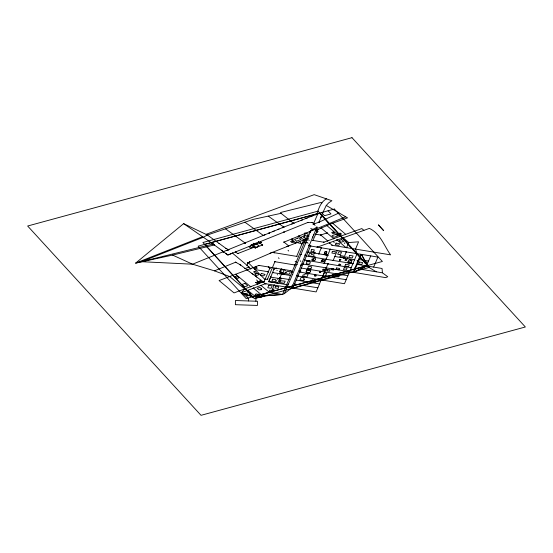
<?xml version="1.0" encoding="UTF-8"?>
<svg xmlns="http://www.w3.org/2000/svg" width="553" height="553" viewBox="0 0 553 553"><rect width="100%" height="100%" fill="white"/><g stroke="black" fill="none" stroke-linecap="round" stroke-linejoin="round"><path stroke-width="0.83" d="M255.894 301.191L255.921 297.03L247.765 290.325L241.502 292.668L248.525 298.447L248.504 300.956L257.477 301.261L257.442 305.436L235.384 304.689L235.419 300.521L248.504 300.956M247.765 290.325L253.454 288.196L261.839 295.095L261.818 297.224L255.921 297.03M250.564 268.73L247.336 265.558L247.564 263.097L272.339 252.389L307.772 238.302L310.641 230.698L316.869 227.172L291.666 287.871L284.408 293.595L282.528 294.452L252.624 296.885L241.502 292.668L244.682 288.929L264.099 281.608L269.823 268.274L268.475 266.981L258.942 265.405L219.085 280.565L234.037 292.91L244.682 288.929L229.73 276.59L214.46 270.852L192.555 264.196L172.605 255.085L135.609 263.124L183.631 223.647L207.389 235.018L226.301 248.615L228.928 249.756M227.746 254.629L228.154 255.057L227.38 254.65M310.129 231.638C308.615 231.949 311.629 231.396 310.192 231.728M235.523 251.912L237.666 253.599L254.304 247.163M214.46 270.852L235.647 262.205L240.41 264.859L245.276 268.537L249.14 266.975L248.885 267.223M252.085 245.705L252.493 245.65L252.14 245.463M265.696 283.772L265.157 283.696L266.021 283.737M286.758 287.284L287.353 287.29L286.475 287.263M317.712 229.799C316.682 230.041 318.708 229.198 317.671 229.723M256.53 243.721C255.617 243.527 257.242 244.288 256.461 243.659M296.719 242.546L297.265 242.567L296.187 241.986L294.943 242.712M251.885 245.553L251.553 245.283L252.133 245.435M322.489 259.875L324.68 260.221M322.005 260.228L322.641 259.751M321.535 260.207L322.371 260.29M321.5 260.311L321.203 261.237L324.003 261.714L324.431 260.117M293.671 223.315L281.021 213.327L253.184 219.403L207.389 235.018L203.331 237.258L141.43 261.693L192.555 264.196L283.793 227.103L317.83 213.797L313.357 224.159L319.102 222.147L322.275 213.707L326.27 205.46L347.519 217.841L330.639 223.958L317.844 229.606L317.021 232.129L316.447 232.046M350.83 260.11L348.812 260.028L347.941 262.198M351.915 260.574L351.086 260.394M320.581 272.67L320.982 271.599L319.869 271.35L319.461 272.511L320.65 272.477M307.005 272.511L307.212 272.173L306.134 271.841M306.86 269.94L310.758 270.562L309.708 272.988L306.97 272.574L307.385 272.636M306.632 270.541L306.825 270.037M306.086 271.952L306.887 269.871M324.411 252.915L326.208 253.419L326.941 251.898L324.922 251.594L324.438 253.087M348.1 261.866L347.699 262.71L350.768 263.263L351.922 260.539L350.754 259.958M345.445 259.35L347.028 259.371L346.413 260.643L344.989 260.491L345.528 259.136M364.379 262.661L364.752 261.728L367.102 262.025L366.722 262.979L364.379 262.661L364.738 262.71M286.634 284.636L268.772 281.684L274.053 268.958L276.313 268.288L290.643 270.645L292.032 271.945L282.528 294.452L252.666 296.816L241.502 292.668M315.569 258.873L313.613 258.445L313.309 259.074L312.238 258.873L311.705 260.055L314.844 260.657L315.535 258.97M308.975 261.714L309.348 260.809L306.984 260.422L306.59 261.334L310.24 261.928L310.185 262.972L309.258 264.237L306.189 263.733L307.157 261.417M324.355 263.304L330.21 249.258L377.906 257.09L373.655 267.092L357.21 264.396L353.823 272.415L303.003 264.051L292.862 288.099L265.433 283.724L253.454 288.196M343.233 237.797L348.729 242.532L358.565 241.82L355.517 249.12L357.086 253.709L349.531 271.696L292.862 288.099L316.129 291.922L327.929 263.892L351.21 267.687M333.196 260.449L337.344 250.44M303.003 264.051L310.599 246.016L330.21 249.258M317.844 229.606L312.922 240.417L323.788 242.221L361.807 228.569L363.909 230.345M279.624 278.594L270.68 277.122L268.758 281.636L277.71 283.164L281.539 274.032L290.484 275.505M292.032 271.945L305.885 239.048M312.106 256.979L312.355 256.385M327.549 270.88L329.394 271.336L330.065 269.816L325.945 269.2L325.586 270.099L327.687 270.562L327.632 271.025M344.92 258.078L345.425 256.869L347.927 257.276L347.422 258.486M297.929 276.078L344.478 283.717L349.531 271.696M357.21 264.396L361.42 254.38L367.607 265.571L353.823 272.415L385.655 277.62L387.757 276.735L382.427 272.809L354.798 268.288M318.791 253.799L321.314 247.785M339.348 254.594L337.689 254.325L338.816 251.719L341.512 252.168L340.406 254.76L339.355 254.587M343.779 257.961L346.309 251.926M279.569 271.945L280.689 269.366L284.297 270.03L283.171 272.532L279.618 271.827M261.839 295.095L269.304 292.288L271.081 292.565L274.191 285.161M310.385 268.799L310.088 269.491L307.924 269.138L308.228 268.447L310.924 268.882L311.768 266.871L308.533 266.339L307.689 268.357L308.228 268.447M353.111 272.29L360.715 254.256M272.601 272.553L279.756 273.735L281.684 269.173M284.408 293.595L307.772 238.302M313.454 256.509L314.118 254.933L311.436 254.491L311.809 253.613L309.659 253.253L308.415 255.735L315.245 256.806L314.961 257.449M329.346 242.795L332.263 245.304L346.565 247.647L348.729 242.532M370.752 255.915L366.508 265.924L376.275 271.806M271.751 290.968L272.567 289.088L273.908 289.309L272.664 291.949L269.097 291.348L269.594 290.187L271.889 290.56L271.71 291.777M310.482 271.205L310.696 270.707M280.461 269.899L280.682 269.394M271.44 291.68L271.834 290.76M339.708 259.571L340.821 259.585M331.378 268.903L333.853 269.104L333.438 270.009L331.074 269.601L331.475 268.703M340.835 259.592L340.42 260.428L339.39 260.283L339.791 259.371M339.445 260.152L339.66 259.668M325.302 276.3L326.678 273.217L324.21 272.788L322.834 275.878L328.682 276.811L328.945 276.134L325.613 275.608M339.037 264.113L340.717 264.458L340.226 265.24L338.671 264.922L339.196 264.147M284.608 273.776L284.325 274.392L281.857 273.915L282.168 273.313L284.608 273.776L284.249 273.707M313.309 259.074L312.846 260.028M333.514 269.843L333.742 269.352M312.943 259.827L313.178 259.336M312.798 260.117L313.268 259.15M322.655 270.037L325.15 270.362M323.947 254.491L324.203 253.979L327.106 254.401L326.782 254.981L324.072 254.235M326.27 205.46L328.62 202.896L331.883 200.739L314.194 194.656L206.193 234.285L207.389 235.018M325.005 270.541L325.662 269.726M247.191 265.392L247.599 265.613L246.908 265.378M303.797 240.064C304.482 239.56 302.664 240.002 303.963 240.002M253.848 244.779C253.122 244.205 255.686 245.594 254.007 244.626M223.447 252.023L222.983 251.85L223.709 252.057M326.616 198.714C320.809 201.831 318.728 208.377 316.8 214.205L315.258 214.813M231.963 253.219L232.737 253.143L232.26 253.239M249.106 267.237L248.933 267.237M293.643 223.156L294.065 223.163M247.723 270.002L247.468 270.051M353.823 272.415L367.475 265.544L361.42 254.38M263.56 282.078C264.88 281.56 261.154 281.366 265.433 283.724M259.454 294.867L258.362 293.968L257.221 294.452M259.53 294.832L258.362 295.385L256.544 293.837L255.092 294.355L256.82 295.648L258.071 295.191M300.659 237.451L304.516 235.647L308.588 236.235M319.102 222.147L338.878 213.023M294.839 242.546L295.482 243.092L296.809 242.491M315.569 230.615L317.436 229.785M291.963 240.949L293.062 240.486L294.507 241.613L293.387 242.062L291.936 240.928L290.56 241.481L292.039 242.636L293.387 242.062M345.584 216.817L284.048 242.131L288.611 245.864M263.615 235.35L265.06 234.755M269.27 233.007L269.691 232.834M272.899 231.534L274.35 230.94M277.558 229.64L279.009 229.046M282.217 227.746L283.668 227.152M252.728 245.954L253.633 245.587L253.177 244.861L254.498 244.972L256.792 244.053L259.032 245.76L257.117 246.465L257.504 246.984L256.426 247.419L254.608 246.334L250.606 248.027L249.071 246.852L253.633 244.675M229.91 254.173L231.375 253.585M252.237 245.58L251.795 245.366L227.912 254.981L212.255 243.417L183.631 223.647M301.136 220.391L302.609 219.811M305.844 218.532L307.316 217.951M310.551 216.672L312.023 216.092M202.536 236.705L135.609 263.124L213.099 244.032M292.572 239.933L291.376 239.269L292.088 238.931L293.194 239.684L292.288 239.919M258.203 283.343L261.147 282.244M260.892 282.369L260.11 281.491M291.687 224.076L293.166 223.502M226.543 250.661L228.036 250.094M239.103 277.779L237.327 278.436L235.115 276.576L236.898 275.933L238.889 277.599M260.145 281.477L257.186 282.548L258.258 283.392M259.184 281.823L259.958 281.546M317.318 247.129L369.349 228.389C380.291 233.387 384.052 245.746 390.57 254.857L346.565 247.647M315.5 234.216L320.844 235.06L326.927 232.889L333.673 238.675M298.689 221.476L298.489 221.428M228.721 250.025L228.327 249.832L228.811 249.707M254.124 267.714L255.845 266.968M304.717 240.05L307.274 240.085M204.686 244.426L319.821 213.064M367.8 265.454L252.749 296.795L204.686 244.371M257.014 268.157L255.977 266.926M172.605 255.085L214.37 244.965M263.746 282.002L263.11 281.975L263.636 281.899M358.303 260.816L356.948 260.746M293.857 223.115L293.394 223.315L293.781 223.288M247.198 270.223L247.322 269.933M257.269 243.714L257 243.479L257.56 243.645M299.277 270.749L301.019 271.184M303.687 241.799L306.88 242.67M313.682 229.571L311.857 228.97M296.94 262.136L295.122 261.375M256.329 243.956L256.115 243.825M319.537 272.525L319.883 272.574M320.056 272.594L320.401 272.643M324.48 254.021L324.846 254.069M326.139 254.256L326.512 254.311M326.699 254.339L327.065 254.394M325.033 254.097L325.399 254.152M325.586 254.18L325.959 254.235M349.655 259.792L350.021 259.848M350.201 259.875L350.567 259.931M326.028 251.76L326.394 251.815M326.056 269.214L326.408 269.27M327.12 269.373L327.473 269.429M348.148 261.956L348.839 262.06M350.305 262.281L351.024 262.385M349.019 262.087L349.586 262.17M325.482 251.677L325.848 251.733M349.766 262.198L350.125 262.253M350.851 262.357L351.21 262.412L348.293 261.977M307.565 272.664L307.917 272.719M308.097 272.747L308.456 272.802M308.636 272.829L308.989 272.885M309.168 272.906L309.528 272.961M322.724 270.182L323.118 269.111L325.641 269.511M359.256 259.557L368.581 261.03M324.238 269.283L324.59 269.339M324.763 269.373L325.116 269.429M323.954 270.376L324.307 270.431M268.475 266.981L276.313 268.288M294.569 284.083L317.885 287.795M281.532 272.263L281.899 272.325M282.624 272.442L282.984 272.498M308.062 252.03L327.735 255.272M334.841 256.481L354.556 259.737M306.403 256.039L352.897 263.684M373.655 267.092L382.061 268.475L382.427 272.809M294.929 265.011L274.896 261.707L267.514 279.237L264.825 279.383L248.269 262.675M301.309 268.067L347.83 275.705M299.615 272.069L346.164 279.707M255.133 269.601L268.329 271.786M296.256 280.088L319.489 283.91M279.88 277.993L288.811 279.465M270.756 276.977L270.417 277.157L270.991 276.935M271.081 292.565L282.528 294.452M272.339 252.389L296.671 256.385L303.604 239.947L304.662 241.972L301.979 243.79L296.996 242.553M304.703 260.048L327.929 263.892M279.756 273.735L281.539 274.032M322.129 261.396L321.763 261.334M322.309 261.424L322.675 261.486M323.401 261.61L323.768 261.673M332.699 268.91L333.051 268.972M331.634 268.73L331.994 268.786M324.583 254.601L324.95 254.663M325.129 254.691L325.496 254.753M325.682 254.788L326.049 254.85M326.229 254.885L326.595 254.947M321.217 261.237L321.583 261.299M333.231 269L333.583 269.062M309.023 245.739L310.599 246.016M324.037 254.504L324.404 254.567M307.834 270.044L308.187 270.106M308.367 270.141L308.719 270.203M308.892 270.23L309.245 270.293M309.424 270.327L309.777 270.389M348.556 262.862L348.908 262.931M280.827 269.394L281.187 269.456M281.912 269.594L282.272 269.657M282.452 269.691L282.811 269.753M283.53 269.885L283.889 269.954M283.703 273.604L284.069 273.673M324.618 253.122L324.977 253.184M325.157 253.219L325.517 253.288M325.696 253.322L326.056 253.392M283.24 274.177L283.606 274.253M322.821 259.786L323.18 259.862M254.892 244.184L253.136 243.182M313.274 260.325L313.62 260.401M313.793 260.435L314.139 260.504M321.915 202.944L320.505 202.592L280.502 212.518L281.021 213.327M317.277 230.67L318.12 231.479M258.431 281.989L256.62 279.963M313.669 223.758L314.477 223.751L313.675 223.986L315.12 225.403M303.777 239.829L298.924 236.117M225.659 253.488L226.896 254.297M268.226 216.119L283.793 227.103M244.938 222.216L263.339 235.467M225.631 228.914L245.186 243.085M252.002 273.528L253.15 274.378M255.673 276.244L256.827 277.094M247.295 270.037L263.38 281.947M245.276 268.537L247.198 270.071M257.746 284.055L255.915 282.562L260.401 280.889L262.205 282.389M255.928 244.398L255.59 244.122L261.154 242.338L260.256 241.64L307.897 222.437L311.92 222.458L314.263 223.841M260.94 285.41L269.304 292.288M235.709 274.357L250.668 286.696M232.46 253.15L247.336 265.558M321.224 228.113L326.927 232.889M326.899 225.61L339.742 236.504M320.844 235.06L327.632 240.838M332.671 223.218L345.729 234.354M337.074 240.016L345.901 247.544M257.138 268.039L255.051 268.634L253.945 267.534M328.067 210.762L330.971 213.928L324.48 215.698L321.583 212.532M319.696 213.043L367.717 265.475M319.454 213.105L367.475 265.544M344.139 242.788L344.809 243.52M333.542 241.792L334.219 242.532M310.758 228.348L311.429 229.087M308.526 239.739L309.196 240.472M307.392 242.532L308.062 243.265M300.12 241.938L300.791 242.67M300.134 260.712L300.804 261.445M288.03 250.288L288.707 251.021M278.401 257.781L279.078 258.521M285.293 270.569L285.625 270.935M276.901 270.203L277.24 270.576M277.253 274.502L277.592 274.869M277.468 279.058L277.806 279.424M211.979 243.389L212.525 243.438L211.986 243.375M213.375 244.046L212.822 244.011L213.375 244.046M219.078 243.465L219.624 243.514L219.085 243.451M222.016 250.35L221.463 250.343L222.016 250.35M235.44 274.329L235.986 274.378L235.447 274.302M244.91 243.064L245.463 243.113L244.917 243.044M245 268.516L245.553 268.551L245 268.516M247.288 263.069L247.841 263.104L247.288 263.069M249.334 261.832L249.88 261.88L249.341 261.804M248.041 290.332L247.495 290.346L248.041 290.346M252.873 245.193C253.958 245.262 252.237 244.668 252.873 245.193M250.944 286.703L250.391 286.717L250.938 286.717M253.544 267.728L252.991 267.693L253.544 267.728M253.73 288.21L253.177 288.175L253.73 288.21M258.334 241.972L258.88 242.02L258.355 241.931M257.47 284.028L258.016 284.076L257.477 284.014M262.689 245L262.143 244.965L262.689 245M260.124 280.862L260.677 280.896L260.124 280.862M268.993 232.986L269.539 233.034L269.007 232.958M265.405 279.376L265.005 279.224L265.405 279.376M268.606 271.793L268.06 271.744L268.599 271.834M270.735 253.184L270.189 253.198L270.735 253.184M272.069 252.368L272.615 252.417L272.069 252.355M269.028 292.261L269.581 292.309L269.048 292.219M274.44 252.707L273.887 252.7L274.426 252.749M272.878 272.567L272.325 272.532L272.878 272.567M276.037 268.26L276.59 268.295L276.037 268.26M274.468 285.168L273.915 285.168L274.468 285.168M277.44 283.143L277.986 283.191L277.447 283.108M283.675 232.06L284.221 232.087L283.675 232.06M279.541 278.546L279.901 278.622L279.535 278.588M279.604 277.972L280.15 278.021L279.611 277.959M283.772 242.103L284.325 242.152L283.786 242.076M286.489 246.569L287.042 246.603L286.489 246.569M288.334 245.836L288.887 245.885L288.348 245.809M285.908 287.055L285.362 287.062L285.908 287.069M287.235 286.226L287.788 286.26L287.235 286.226M288.051 284.297L288.604 284.346L288.065 284.263M294.659 264.991L295.205 265.039L294.659 264.977M296.947 256.392L296.394 256.392L296.947 256.392M294.846 284.097L294.293 284.062L294.839 284.076M297.072 264.293L296.519 264.272L297.051 264.355M296.532 280.094L295.986 280.06L296.526 280.143M301.24 254.428L300.701 254.366L301.226 254.47M301.579 268.074L301.039 268.011L301.572 268.122M304.786 235.654L304.24 235.647L304.786 235.654M302.726 264.03L303.279 264.064L302.726 264.03M308.049 238.308L307.503 238.26L308.049 238.322M306.673 256.053L306.127 256.046L306.673 256.053M308.864 236.242L308.318 236.255L308.864 236.242M308.339 252.044L307.793 251.995L308.339 252.03M310.869 246.023L310.323 246.023L310.869 246.023M312.908 237.216L312.355 237.182L312.908 237.216M315.224 234.189L315.777 234.237L315.231 234.175M316.233 229.357L315.687 229.322L316.233 229.357M318.106 213.811L317.553 213.776L318.106 213.811M317.146 227.179L316.599 227.179L317.146 227.179M318.832 222.119L319.378 222.154L318.832 222.119M317.049 247.101L317.595 247.15L317.049 247.087M321.5 228.119L320.954 228.119L321.5 228.14M326.65 232.861L327.203 232.91L326.657 232.848M323.159 275.899L322.613 275.85L323.159 275.912M326.505 267.894L325.959 267.866L326.505 267.894M330.487 249.272L329.934 249.265L330.487 249.251M331.987 245.276L332.54 245.311L331.987 245.276M333.473 260.456L332.92 260.456L333.473 260.456M335.118 256.488L334.565 256.461L335.118 256.488M336.798 239.988L337.344 240.037L336.818 239.947M343.503 257.933L344.056 257.968L343.503 257.933M355.074 268.295L354.528 268.246L355.074 268.309M359.533 259.571L358.98 259.585L359.526 259.585M366.231 265.896L366.784 265.931L366.231 265.896M214.647 244.972L214.101 244.986L214.647 244.986M226.578 248.622L226.025 248.587L226.578 248.622M235.799 251.926L235.246 251.919L235.785 251.968M240.686 264.873L240.133 264.839L240.686 264.873M251.152 244.938L251.705 244.986L251.159 244.924M255.313 244.094L255.866 244.143L255.327 244.067M254.988 247.868L255.541 247.903L254.988 247.868M259.488 242.878L260.034 242.933L259.495 242.85M259.979 241.62L260.525 241.668L260 241.578M256.191 282.569L255.638 282.562L256.191 282.569M260.878 242.311L261.431 242.359L260.885 242.297M259.219 265.412L258.666 265.412L259.198 265.475M263.062 235.447L263.615 235.481L263.062 235.447M260.67 285.383L261.216 285.431L260.67 285.369M264.859 279.341L264.866 279.306M268.751 266.988L268.205 266.94L268.751 266.975M269.546 268.253L270.099 268.288L269.546 268.253M268.495 281.657L269.048 281.705L268.502 281.643M272.684 267.617L272.131 267.583L272.684 267.617M273.776 268.931L274.329 268.965L273.776 268.931M275.173 261.714L274.62 261.68L275.166 261.728M283.516 227.076L284.069 227.131L283.523 227.062M280.032 273.742L279.479 273.707L280.032 273.763M281.263 274.005L281.816 274.053L281.27 273.991M286.357 284.608L286.903 284.657L286.364 284.581M288.535 279.445L289.088 279.493L288.548 279.41M290.366 270.617L290.913 270.652L290.366 270.617M292.309 271.952L291.763 271.945L292.309 271.952M292.461 285.237L293.014 285.293L292.475 285.21M300.936 237.458L300.383 237.451L300.936 237.458M298.205 276.085L297.652 276.078L298.205 276.085M301.703 243.769L302.256 243.818L301.717 243.742M299.892 272.076L299.346 272.041L299.892 272.062M304.655 233.172L305.201 233.207L304.655 233.172M304.938 241.979L304.399 241.917L304.924 242.027M305.353 243.341L305.906 243.389L305.367 243.313M306.293 233.248L305.747 233.214L306.293 233.248M306.162 239.055L305.609 239.048L306.148 239.096M305.443 255.113L304.897 255.078L305.443 255.113M307.185 236.048L307.731 236.096L307.185 236.034M310.364 230.67L310.91 230.705L310.364 230.67M309.079 244.938L309.632 244.986L309.086 244.924M309.3 245.753L308.754 245.767L309.3 245.767M313.634 224.165L313.088 224.165L313.634 224.165M314.028 223.253L313.475 223.239L314.007 223.315M313.198 240.424L312.652 240.389L313.198 240.424M317.076 214.218L316.53 214.225L317.076 214.218M316.171 232.025L316.724 232.073L316.178 232.004M316.745 232.108L317.298 232.156L316.758 232.08M319.067 253.813L318.521 253.779L319.067 253.813M321.12 235.073L320.581 235.011L321.113 235.115M321.037 247.765L321.583 247.813L321.037 247.751M323.512 242.193L324.065 242.249L323.519 242.179M324.632 263.311L324.086 263.304L324.632 263.311M325.765 259.253L326.318 259.302L325.772 259.239M328.012 255.286L327.459 255.251L328.012 255.286M329.623 242.808L329.07 242.802L329.623 242.822M333.95 238.682L333.397 238.682L333.95 238.682M340.019 236.511L339.466 236.511L340.019 236.511M345.632 247.516L346.178 247.55L345.632 247.516M346.033 251.898L346.586 251.947L346.047 251.871M351.487 267.7L350.941 267.666L351.487 267.714M353.173 263.691L352.62 263.67L353.153 263.746M354.279 259.71L354.826 259.765L354.286 259.696M355.8 268.412L355.254 268.378L355.8 268.412M278.995 278.512L279.541 278.532L279.002 278.484M298.648 236.09L299.201 236.138L298.661 236.062M297.106 275.339L296.553 275.339L297.092 275.387M357.487 264.41L356.941 264.362L357.487 264.424M235.917 262.212L235.371 262.212L235.91 262.26M237.942 253.606L237.389 253.557L237.935 253.62M247.993 262.647L248.546 262.682L248 262.634M250.357 268.772L250.903 268.806L250.357 268.772M254.58 247.17L254.027 247.17L254.567 247.219M255.659 244.378L256.205 244.426L255.666 244.343M254.857 269.574L255.41 269.622L254.871 269.546M261.935 282.362L262.481 282.396L261.935 282.348M263.822 281.581L264.375 281.615L263.829 281.567M267.79 279.244L267.237 279.224L267.77 279.306M281.415 269.145L281.961 269.193L281.422 269.117M290.76 275.512L290.207 275.512L290.747 275.553M292.226 274.412L292.779 274.461L292.24 274.385M300.777 265.074L301.323 265.108L300.777 265.06M304.399 233.767L304.945 233.815L304.413 233.725M304.426 260.028L304.98 260.062L304.433 260.014M308.173 222.451L307.62 222.417L308.173 222.451M309.97 232.018L310.516 232.066L309.977 231.99M312.196 222.465L311.65 222.465L312.189 222.513M313.316 234.907L313.869 234.942L313.316 234.907M315.846 230.622L315.3 230.573L315.846 230.636M320.692 217.218L321.245 217.267L320.699 217.205M326.623 225.583L327.176 225.617L326.629 225.569M327.908 240.852L327.362 240.818L327.908 240.852M324.839 271.896L324.286 271.889L324.818 271.952M328.206 263.905L327.659 263.899L328.206 263.905M337.067 250.412L337.62 250.447L337.074 250.398M346.842 247.661L346.296 247.654L346.842 247.661M250.461 293.657L250.198 294.569L249.064 294.998L249.382 295.261L247.343 296.028L244.875 293.996L248.988 292.447L250.461 293.657M303.804 276.362L307.026 276.88L308.139 274.24L305.159 273.742L304.655 274.952L303.12 274.827L302.574 276.147L303.804 276.362M281.194 278.449L280.509 280.371L279.313 280.191L280.06 278.277L281.194 278.449M303.984 237.223L303.763 237.831L306.604 238.246L308.242 233.884L305.353 233.463L303.984 237.223M333.113 274.751L332.65 275.982L338.83 276.915L339.362 275.518L333.113 274.751M340.365 255.597L339.915 256.737L343.04 257.221L343.482 256.087L340.365 255.597M279.853 281.304L279.383 282.465L284.207 283.295L285.175 281.152L280.806 280.786L280.523 281.415L279.853 281.304M285.237 272.408L284.767 273.555L289.309 274.274L290.36 271.786L287.014 271.226L286.433 272.608L285.237 272.408M313.565 252.085L313.254 252.845L314.94 253.115L315.251 252.355L313.565 252.085M332.325 251.421L331.918 253.06L334.966 253.564L335.415 251.601L332.325 251.421M336.577 267.977L336.037 269.276L339.072 269.774L339.611 268.475L336.577 267.977M268.765 285.334L267.763 287.754L271.157 288.3L272.166 285.894L268.765 285.334M304.274 279.479L303.839 280.544L299.954 280.005L301.039 277.433L304.157 277.945L303.562 279.362L304.274 279.479M345.604 264.279L344.885 265.993L348.556 266.594L349.268 264.873L345.604 264.279M311.726 249.486L310.883 251.497L313.523 251.933L314.367 249.921L311.726 249.486M344.27 267.666L343.461 269.594L346.233 270.051L347.049 268.115L344.27 267.666M359.353 262.039L358.544 263.975L361.807 264.507L362.623 262.578L359.353 262.039M275.691 286.24L274.924 288.058L278.283 288.334L278.657 286.731L275.691 286.24M314.809 275.021L314.394 276.009L315.818 276.258L316.24 275.256L314.809 275.021M336.044 243.14L335.36 244.758L338.899 245.332L339.597 243.721L336.044 243.14M349.717 255.382L348.853 257.401L352.226 257.961L353.091 255.942L349.717 255.382M312.231 279.936L311.173 281.159L315.514 281.919L315.977 280.889L312.231 279.936M261.348 273.41L260.408 275.256L263.76 275.899L265.06 274.399L261.348 273.41M272.871 279.127L271.862 281.048L275.843 281.767L276.479 280.558L275.442 280.35L275.802 279.694L272.871 279.127M258.604 242L251.428 244.965L255.265 247.896L262.419 244.986L258.604 242M297.611 238.136L294.507 239.504L296.65 241.156L301.053 239.394L298.91 237.749L297.611 238.136M261.624 289.627L259.004 289.834L257.2 288.355L259.834 287.373L261.61 288.846L260.968 289.095L261.624 289.627M244.931 283.406L242.02 284.498L244.827 286.82L247.744 285.728L244.931 283.406M341.042 233.739L340.358 233.988L341.18 234.707L339.577 235.274L337.842 233.857L340.185 233.069L341.042 233.739M341.706 239.615L339.024 240.583L341.035 242.29L343.71 241.322L341.706 239.615M333.203 232.011L331.689 232.557L333.141 233.801L334.655 233.255L333.203 232.011M335.892 234.334L331.966 235.744L333.839 237.341L337.765 235.931L335.892 234.334M257.705 273.396L254.85 274.253L256.136 275.553L258.991 274.696L257.705 273.396M254.968 271.378L253.599 271.786L255.445 273.645L256.813 273.23L254.968 271.378M351.985 137.676L27.65 226.018L201.016 415.324L525.35 326.982L351.985 137.676M318.044 211.128L202.91 242.484L254.401 298.71L369.535 267.348L318.044 211.128M334.371 209.048L198.161 246.147L246.182 298.579L382.393 261.479L334.371 209.048M378.452 224.947L383.658 230.629L378.452 224.947"/></g></svg>
